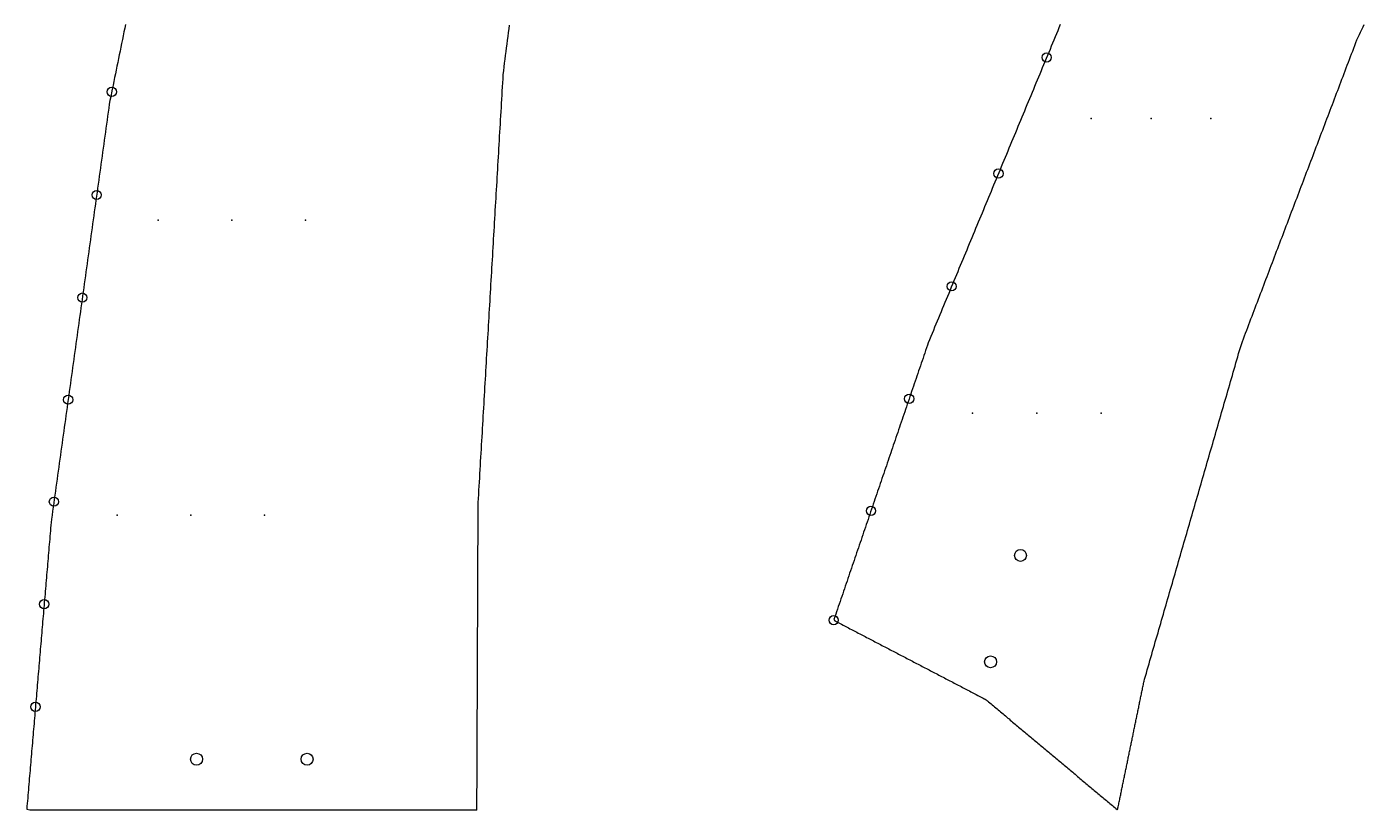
# Model space of a CAD drawing. Extents: x 2 to 431, y 2 to 326.
# Drawn here: x 1.7 to 74.3, y 1.6 to 44.1 of the extents above; entities that cross this region are included whole.
import ezdxf

# ---------------------------------------------------------------- set-up
doc = ezdxf.new("R2010")
doc.units = 0
doc.layers.get('0').update_dxf_attribs({"linetype": 'CONTINUOUS'})
for name, color, linetype in [('DRILLING', 3, 'CONTINUOUS'), ('ENGRAVE', 4, 'CONTINUOUS'), ('RIB_INDICATION', 1, 'CONTINUOUS')]:
    doc.layers.add(name, color=color, linetype=linetype)

# ---------------------------------------------------------------- blocks, each defined once
blk = doc.blocks.new('*U144')
at = {"layer": 'ENGRAVE'}
blk.add_point((0, 0), dxfattribs=at)
blk = doc.blocks.new('*U145')
at = {"layer": 'ENGRAVE', "color": 0, "linetype": 'BYBLOCK'}
for p in [(0, 0), (4, 0), (8, 0)]:
    blk.add_blockref('*U144', p, dxfattribs=at)
blk = doc.blocks.new('*U146')
at = {"layer": 'ENGRAVE'}
blk.add_point((0, 0), dxfattribs=at)
blk = doc.blocks.new('*U147')
at = {"layer": 'ENGRAVE', "color": 0, "linetype": 'BYBLOCK'}
for p in [(0, 0), (4, 0), (8, 0)]:
    blk.add_blockref('*U146', p, dxfattribs=at)
blk = doc.blocks.new('*U152')
at = {"layer": 'ENGRAVE'}
blk.add_point((0, 0), dxfattribs=at)
blk = doc.blocks.new('*U153')
at = {"layer": 'ENGRAVE', "color": 0, "linetype": 'BYBLOCK'}
for p in [(0, 0), (3.5, 0), (7, 0)]:
    blk.add_blockref('*U152', p, dxfattribs=at)
blk = doc.blocks.new('*U154')
at = {"layer": 'ENGRAVE'}
blk.add_point((0, 0), dxfattribs=at)
blk = doc.blocks.new('*U155')
at = {"layer": 'ENGRAVE', "color": 0, "linetype": 'BYBLOCK'}
for p in [(0, 0), (3.25, 0), (6.5, 0)]:
    blk.add_blockref('*U154', p, dxfattribs=at)

msp = doc.modelspace()

# ---------------------------------------------------------------- linework, layer by layer
for points in [[(7.083, 44.26, 0), (7.041, 44.054, 0), (6.999, 43.847, 0), (6.957, 43.641, 0), (6.914, 43.434, 0), (6.872, 43.228, 0), (6.83, 43.021, 0), (6.788, 42.815, 0), (6.746, 42.608, 0), (6.704, 42.402, 0), (6.662, 42.195, 0), (6.62, 41.989, 0), (6.577, 41.782, 0), (6.535, 41.576, 0), (6.493, 41.369, 0), (6.451, 41.163, 0), (6.409, 40.956, 0), (6.367, 40.75, 0), (6.325, 40.543, 0), (6.283, 40.337, 0), (6.24, 40.13, 0), (6.2, 39.923, 0), (6.169, 39.706, 0), (6.139, 39.49, 0), (6.109, 39.273, 0), (6.079, 39.057, 0), (6.049, 38.84, 0), (6.019, 38.624, 0), (5.989, 38.408, 0), (5.959, 38.191, 0), (5.928, 37.975, 0), (5.898, 37.758, 0), (5.868, 37.542, 0), (5.838, 37.326, 0), (5.808, 37.109, 0), (5.778, 36.893, 0), (5.748, 36.676, 0), (5.718, 36.46, 0), (5.687, 36.244, 0), (5.657, 36.027, 0), (5.627, 35.811, 0), (5.597, 35.594, 0), (5.567, 35.378, 0), (5.537, 35.161, 0), (5.507, 34.945, 0), (5.476, 34.729, 0), (5.446, 34.512, 0), (5.416, 34.296, 0), (5.386, 34.079, 0), (5.356, 33.863, 0), (5.326, 33.647, 0), (5.296, 33.43, 0), (5.266, 33.214, 0), (5.235, 32.997, 0), (5.205, 32.781, 0), (5.175, 32.565, 0), (5.145, 32.348, 0), (5.115, 32.132, 0), (5.085, 31.915, 0), (5.055, 31.699, 0), (5.025, 31.482, 0), (4.994, 31.266, 0), (4.964, 31.05, 0), (4.934, 30.833, 0), (4.904, 30.617, 0), (4.874, 30.4, 0), (4.844, 30.184, 0), (4.814, 29.968, 0), (4.784, 29.751, 0), (4.753, 29.535, 0), (4.723, 29.318, 0), (4.693, 29.102, 0), (4.663, 28.885, 0), (4.633, 28.669, 0), (4.603, 28.453, 0), (4.573, 28.236, 0), (4.543, 28.02, 0), (4.512, 27.803, 0), (4.482, 27.587, 0), (4.452, 27.37, 0), (4.422, 27.154, 0), (4.392, 26.938, 0), (4.362, 26.721, 0), (4.332, 26.505, 0), (4.301, 26.288, 0), (4.271, 26.072, 0), (4.241, 25.856, 0), (4.211, 25.639, 0), (4.181, 25.423, 0), (4.151, 25.206, 0), (4.121, 24.99, 0), (4.091, 24.773, 0), (4.06, 24.557, 0), (4.03, 24.341, 0), (4, 24.124, 0), (3.97, 23.908, 0), (3.94, 23.691, 0), (3.91, 23.475, 0), (3.88, 23.259, 0), (3.85, 23.042, 0), (3.819, 22.826, 0), (3.789, 22.609, 0), (3.759, 22.393, 0), (3.729, 22.177, 0), (3.699, 21.96, 0), (3.669, 21.744, 0), (3.639, 21.527, 0), (3.609, 21.311, 0), (3.578, 21.094, 0), (3.548, 20.878, 0), (3.518, 20.662, 0), (3.488, 20.445, 0), (3.458, 20.229, 0), (3.428, 20.012, 0), (3.398, 19.796, 0), (3.368, 19.579, 0), (3.337, 19.363, 0), (3.307, 19.147, 0), (3.277, 18.93, 0), (3.247, 18.714, 0), (3.217, 18.497, 0), (3.187, 18.281, 0), (3.157, 18.065, 0), (3.126, 17.848, 0), (3.096, 17.632, 0), (3.066, 17.415, 0), (3.043, 17.226, 0), (3.03, 17.076, 0), (3.018, 16.927, 0), (3.005, 16.777, 0), (2.992, 16.628, 0), (2.98, 16.478, 0), (2.967, 16.329, 0), (2.954, 16.179, 0), (2.941, 16.03, 0), (2.929, 15.88, 0), (2.916, 15.731, 0), (2.903, 15.581, 0), (2.891, 15.432, 0), (2.878, 15.282, 0), (2.865, 15.133, 0), (2.853, 14.983, 0), (2.84, 14.834, 0), (2.827, 14.684, 0), (2.814, 14.535, 0), (2.802, 14.385, 0), (2.789, 14.236, 0), (2.776, 14.086, 0), (2.764, 13.937, 0), (2.751, 13.787, 0), (2.738, 13.637, 0), (2.726, 13.488, 0), (2.713, 13.338, 0), (2.7, 13.189, 0), (2.687, 13.04, 0), (2.675, 12.89, 0), (2.662, 12.741, 0), (2.649, 12.591, 0), (2.637, 12.441, 0), (2.624, 12.292, 0), (2.611, 12.143, 0), (2.599, 11.993, 0), (2.586, 11.844, 0), (2.573, 11.694, 0), (2.56, 11.544, 0), (2.548, 11.395, 0), (2.535, 11.245, 0), (2.522, 11.096, 0), (2.51, 10.947, 0), (2.497, 10.797, 0), (2.484, 10.647, 0), (2.472, 10.498, 0), (2.459, 10.348, 0), (2.446, 10.199, 0), (2.433, 10.049, 0), (2.421, 9.9, 0), (2.408, 9.75, 0), (2.395, 9.601, 0), (2.383, 9.451, 0), (2.37, 9.302, 0), (2.357, 9.152, 0), (2.345, 9.003, 0), (2.332, 8.853, 0), (2.319, 8.704, 0), (2.306, 8.554, 0), (2.294, 8.405, 0), (2.281, 8.255, 0), (2.268, 8.106, 0), (2.256, 7.956, 0), (2.243, 7.807, 0), (2.23, 7.657, 0), (2.218, 7.508, 0), (2.205, 7.358, 0), (2.192, 7.209, 0), (2.179, 7.059, 0), (2.167, 6.91, 0), (2.154, 6.76, 0), (2.141, 6.611, 0), (2.129, 6.461, 0), (2.116, 6.312, 0), (2.103, 6.162, 0), (2.091, 6.013, 0), (2.078, 5.863, 0), (2.065, 5.714, 0), (2.052, 5.564, 0), (2.04, 5.415, 0), (2.027, 5.265, 0), (2.014, 5.116, 0), (2.002, 4.966, 0), (1.989, 4.817, 0), (1.976, 4.667, 0), (1.964, 4.518, 0), (1.951, 4.368, 0), (1.938, 4.219, 0), (1.925, 4.069, 0), (1.913, 3.92, 0), (1.9, 3.77, 0), (1.887, 3.621, 0), (1.875, 3.471, 0), (1.862, 3.322, 0), (1.849, 3.172, 0), (1.837, 3.023, 0), (1.824, 2.873, 0), (1.811, 2.724, 0), (1.798, 2.574, 0), (1.786, 2.425, 0), (1.773, 2.275, 0), (1.76, 2.126, 0), (1.748, 1.976, 0), (1.735, 1.827, 0), (1.722, 1.677, 0), (1.882, 1.632, 0), (2.115, 1.632, 0), (2.349, 1.632, 0), (2.582, 1.632, 0), (2.815, 1.632, 0), (3.049, 1.632, 0), (3.282, 1.632, 0), (3.515, 1.632, 0), (3.749, 1.632, 0), (3.982, 1.632, 0), (4.216, 1.632, 0), (4.449, 1.632, 0), (4.682, 1.632, 0), (4.916, 1.632, 0), (5.149, 1.632, 0), (5.383, 1.632, 0), (5.616, 1.632, 0), (5.849, 1.632, 0), (6.083, 1.632, 0), (6.316, 1.632, 0), (6.55, 1.632, 0), (6.783, 1.632, 0), (7.016, 1.632, 0), (7.25, 1.632, 0), (7.483, 1.632, 0), (7.716, 1.632, 0), (7.95, 1.632, 0), (8.183, 1.632, 0), (8.417, 1.632, 0), (8.65, 1.632, 0), (8.883, 1.632, 0), (9.117, 1.632, 0), (9.35, 1.632, 0), (9.584, 1.632, 0), (9.817, 1.632, 0), (10.05, 1.632, 0), (10.284, 1.632, 0), (10.517, 1.632, 0), (10.751, 1.632, 0), (10.984, 1.632, 0), (11.217, 1.632, 0), (11.451, 1.632, 0), (11.684, 1.632, 0), (11.917, 1.632, 0), (12.151, 1.632, 0), (12.384, 1.632, 0), (12.618, 1.632, 0), (12.851, 1.632, 0), (13.084, 1.632, 0), (13.318, 1.632, 0), (13.551, 1.632, 0), (13.784, 1.632, 0), (14.018, 1.632, 0), (14.251, 1.632, 0), (14.485, 1.632, 0), (14.718, 1.632, 0), (14.951, 1.632, 0), (15.185, 1.632, 0), (15.418, 1.632, 0), (15.652, 1.632, 0), (15.885, 1.632, 0), (16.118, 1.632, 0), (16.352, 1.632, 0), (16.585, 1.632, 0), (16.819, 1.632, 0), (17.052, 1.632, 0), (17.285, 1.632, 0), (17.519, 1.632, 0), (17.752, 1.632, 0), (17.985, 1.632, 0), (18.219, 1.632, 0), (18.452, 1.632, 0), (18.686, 1.632, 0), (18.919, 1.632, 0), (19.152, 1.632, 0), (19.386, 1.632, 0), (19.619, 1.632, 0), (19.853, 1.632, 0), (20.086, 1.632, 0), (20.319, 1.632, 0), (20.553, 1.632, 0), (20.786, 1.632, 0), (21.02, 1.632, 0), (21.253, 1.632, 0), (21.486, 1.632, 0), (21.72, 1.632, 0), (21.953, 1.632, 0), (22.186, 1.632, 0), (22.42, 1.632, 0), (22.653, 1.632, 0), (22.887, 1.632, 0), (23.12, 1.632, 0), (23.353, 1.632, 0), (23.587, 1.632, 0), (23.82, 1.632, 0), (24.053, 1.632, 0), (24.287, 1.632, 0), (24.52, 1.632, 0), (24.754, 1.632, 0), (24.987, 1.632, 0), (25.22, 1.632, 0), (25.454, 1.632, 0), (25.687, 1.632, 0), (25.921, 1.632, 0), (26.154, 1.632, 0)], [(26.154, 1.612, 0), (26.155, 1.771, 0), (26.155, 1.93, 0), (26.156, 2.088, 0), (26.157, 2.247, 0), (26.157, 2.406, 0), (26.158, 2.565, 0), (26.158, 2.724, 0), (26.159, 2.883, 0), (26.16, 3.041, 0), (26.16, 3.2, 0), (26.161, 3.359, 0), (26.162, 3.518, 0), (26.162, 3.677, 0), (26.163, 3.836, 0), (26.164, 3.994, 0), (26.164, 4.153, 0), (26.165, 4.312, 0), (26.166, 4.471, 0), (26.166, 4.63, 0), (26.167, 4.788, 0), (26.168, 4.947, 0), (26.168, 5.106, 0), (26.169, 5.265, 0), (26.169, 5.424, 0), (26.17, 5.583, 0), (26.171, 5.741, 0), (26.171, 5.9, 0), (26.172, 6.059, 0), (26.173, 6.218, 0), (26.173, 6.377, 0), (26.174, 6.536, 0), (26.175, 6.694, 0), (26.175, 6.853, 0), (26.176, 7.012, 0), (26.177, 7.171, 0), (26.177, 7.33, 0), (26.178, 7.489, 0), (26.178, 7.647, 0), (26.179, 7.806, 0), (26.18, 7.965, 0), (26.18, 8.124, 0), (26.181, 8.283, 0), (26.182, 8.442, 0), (26.182, 8.6, 0), (26.183, 8.759, 0), (26.184, 8.918, 0), (26.184, 9.077, 0), (26.185, 9.236, 0), (26.186, 9.395, 0), (26.186, 9.553, 0), (26.187, 9.712, 0), (26.188, 9.871, 0), (26.188, 10.03, 0), (26.189, 10.189, 0), (26.189, 10.348, 0), (26.19, 10.506, 0), (26.191, 10.665, 0), (26.191, 10.824, 0), (26.192, 10.983, 0), (26.193, 11.142, 0), (26.193, 11.3, 0), (26.194, 11.459, 0), (26.195, 11.618, 0), (26.195, 11.777, 0), (26.196, 11.936, 0), (26.197, 12.095, 0), (26.197, 12.254, 0), (26.198, 12.412, 0), (26.198, 12.571, 0), (26.199, 12.73, 0), (26.2, 12.889, 0), (26.2, 13.048, 0), (26.201, 13.207, 0), (26.202, 13.365, 0), (26.202, 13.524, 0), (26.203, 13.683, 0), (26.204, 13.842, 0), (26.204, 14.001, 0), (26.205, 14.159, 0), (26.206, 14.318, 0), (26.206, 14.477, 0), (26.207, 14.636, 0), (26.207, 14.795, 0), (26.208, 14.954, 0), (26.209, 15.113, 0), (26.209, 15.271, 0), (26.21, 15.43, 0), (26.211, 15.589, 0), (26.211, 15.748, 0), (26.212, 15.907, 0), (26.213, 16.065, 0), (26.213, 16.224, 0), (26.214, 16.383, 0), (26.215, 16.542, 0), (26.215, 16.701, 0), (26.216, 16.86, 0), (26.217, 17.018, 0), (26.217, 17.177, 0), (26.218, 17.336, 0), (26.218, 17.495, 0), (26.219, 17.654, 0), (26.22, 17.813, 0), (26.221, 17.971, 0), (26.221, 18.13, 0), (26.226, 18.308, 0), (26.239, 18.532, 0), (26.252, 18.755, 0), (26.265, 18.978, 0), (26.278, 19.202, 0), (26.291, 19.425, 0), (26.304, 19.648, 0), (26.317, 19.872, 0), (26.33, 20.095, 0), (26.343, 20.318, 0), (26.356, 20.542, 0), (26.369, 20.765, 0), (26.382, 20.988, 0), (26.395, 21.212, 0), (26.408, 21.435, 0), (26.422, 21.658, 0), (26.434, 21.882, 0), (26.448, 22.105, 0), (26.461, 22.328, 0), (26.474, 22.552, 0), (26.487, 22.775, 0), (26.5, 22.998, 0), (26.513, 23.222, 0), (26.526, 23.445, 0), (26.539, 23.668, 0), (26.552, 23.892, 0), (26.565, 24.115, 0), (26.578, 24.338, 0), (26.591, 24.562, 0), (26.604, 24.785, 0), (26.617, 25.008, 0), (26.631, 25.232, 0), (26.644, 25.455, 0), (26.657, 25.678, 0), (26.67, 25.902, 0), (26.683, 26.125, 0), (26.696, 26.348, 0), (26.709, 26.572, 0), (26.722, 26.795, 0), (26.735, 27.018, 0), (26.748, 27.242, 0), (26.761, 27.465, 0), (26.774, 27.688, 0), (26.787, 27.912, 0), (26.8, 28.135, 0), (26.813, 28.358, 0), (26.826, 28.582, 0), (26.84, 28.805, 0), (26.853, 29.028, 0), (26.866, 29.252, 0), (26.879, 29.475, 0), (26.892, 29.698, 0), (26.905, 29.922, 0), (26.918, 30.145, 0), (26.931, 30.368, 0), (26.944, 30.591, 0), (26.957, 30.815, 0), (26.97, 31.038, 0), (26.983, 31.262, 0), (26.996, 31.485, 0), (27.009, 31.708, 0), (27.023, 31.931, 0), (27.036, 32.155, 0), (27.049, 32.378, 0), (27.062, 32.602, 0), (27.075, 32.825, 0), (27.088, 33.048, 0), (27.101, 33.272, 0), (27.114, 33.495, 0), (27.127, 33.718, 0), (27.14, 33.941, 0), (27.153, 34.165, 0), (27.166, 34.388, 0), (27.179, 34.611, 0), (27.192, 34.835, 0), (27.205, 35.058, 0), (27.218, 35.281, 0), (27.232, 35.505, 0), (27.245, 35.728, 0), (27.258, 35.951, 0), (27.271, 36.175, 0), (27.284, 36.398, 0), (27.297, 36.621, 0), (27.31, 36.845, 0), (27.323, 37.068, 0), (27.336, 37.291, 0), (27.349, 37.515, 0), (27.362, 37.738, 0), (27.375, 37.961, 0), (27.388, 38.185, 0), (27.401, 38.408, 0), (27.415, 38.631, 0), (27.427, 38.855, 0), (27.441, 39.078, 0), (27.454, 39.301, 0), (27.467, 39.525, 0), (27.48, 39.748, 0), (27.493, 39.971, 0), (27.506, 40.195, 0), (27.519, 40.418, 0), (27.532, 40.641, 0), (27.545, 40.865, 0), (27.558, 41.088, 0), (27.571, 41.311, 0), (27.584, 41.535, 0), (27.606, 41.748, 0), (27.632, 41.954, 0), (27.659, 42.161, 0), (27.686, 42.367, 0), (27.713, 42.574, 0), (27.739, 42.78, 0), (27.766, 42.986, 0), (27.793, 43.193, 0), (27.82, 43.399, 0), (27.847, 43.606, 0), (27.873, 43.812, 0), (27.9, 44.019, 0), (27.927, 44.225, 0)], [(57.814, 44.246, 0), (57.744, 44.078, 0), (57.675, 43.911, 0), (57.605, 43.743, 0), (57.536, 43.576, 0), (57.466, 43.408, 0), (57.397, 43.24, 0), (57.327, 43.073, 0), (57.257, 42.905, 0), (57.188, 42.737, 0), (57.118, 42.57, 0), (57.049, 42.402, 0), (56.979, 42.235, 0), (56.909, 42.067, 0), (56.84, 41.899, 0), (56.77, 41.732, 0), (56.701, 41.564, 0), (56.631, 41.397, 0), (56.562, 41.229, 0), (56.492, 41.061, 0), (56.422, 40.894, 0), (56.353, 40.726, 0), (56.283, 40.559, 0), (56.214, 40.391, 0), (56.144, 40.223, 0), (56.075, 40.056, 0), (56.005, 39.888, 0), (55.935, 39.72, 0), (55.866, 39.553, 0), (55.796, 39.385, 0), (55.727, 39.218, 0), (55.657, 39.05, 0), (55.587, 38.882, 0), (55.518, 38.715, 0), (55.448, 38.547, 0), (55.379, 38.379, 0), (55.309, 38.212, 0), (55.24, 38.044, 0), (55.17, 37.877, 0), (55.1, 37.709, 0), (55.031, 37.541, 0), (54.961, 37.374, 0), (54.892, 37.206, 0), (54.822, 37.038, 0), (54.752, 36.871, 0), (54.683, 36.703, 0), (54.613, 36.536, 0), (54.544, 36.368, 0), (54.474, 36.2, 0), (54.405, 36.033, 0), (54.335, 35.865, 0), (54.266, 35.698, 0), (54.196, 35.53, 0), (54.126, 35.362, 0), (54.057, 35.195, 0), (53.987, 35.027, 0), (53.918, 34.859, 0), (53.848, 34.692, 0), (53.778, 34.524, 0), (53.709, 34.357, 0), (53.639, 34.189, 0), (53.57, 34.021, 0), (53.5, 33.854, 0), (53.431, 33.686, 0), (53.361, 33.519, 0), (53.291, 33.351, 0), (53.222, 33.183, 0), (53.152, 33.016, 0), (53.083, 32.848, 0), (53.013, 32.681, 0), (52.944, 32.513, 0), (52.874, 32.345, 0), (52.804, 32.178, 0), (52.735, 32.01, 0), (52.665, 31.842, 0), (52.596, 31.675, 0), (52.526, 31.507, 0), (52.456, 31.34, 0), (52.387, 31.172, 0), (52.317, 31.004, 0), (52.248, 30.837, 0), (52.178, 30.669, 0), (52.109, 30.501, 0), (52.039, 30.334, 0), (51.969, 30.166, 0), (51.9, 29.999, 0), (51.83, 29.831, 0), (51.761, 29.663, 0), (51.691, 29.496, 0), (51.621, 29.328, 0), (51.552, 29.16, 0), (51.482, 28.993, 0), (51.413, 28.825, 0), (51.343, 28.658, 0), (51.274, 28.49, 0), (51.204, 28.322, 0), (51.135, 28.155, 0), (51.065, 27.987, 0), (50.995, 27.82, 0), (50.926, 27.652, 0), (50.856, 27.484, 0), (50.787, 27.317, 0), (50.717, 27.149, 0), (50.648, 26.983, 0), (50.601, 26.843, 0), (50.553, 26.704, 0), (50.506, 26.566, 0), (50.459, 26.426, 0), (50.411, 26.287, 0), (50.364, 26.148, 0), (50.317, 26.009, 0), (50.269, 25.87, 0), (50.222, 25.731, 0), (50.174, 25.592, 0), (50.127, 25.453, 0), (50.08, 25.314, 0), (50.032, 25.175, 0), (49.985, 25.036, 0), (49.938, 24.897, 0), (49.89, 24.758, 0), (49.843, 24.619, 0), (49.795, 24.48, 0), (49.748, 24.341, 0), (49.701, 24.202, 0), (49.653, 24.063, 0), (49.606, 23.924, 0), (49.559, 23.785, 0), (49.511, 23.646, 0), (49.464, 23.507, 0), (49.416, 23.368, 0), (49.369, 23.229, 0), (49.322, 23.09, 0), (49.274, 22.951, 0), (49.227, 22.811, 0), (49.179, 22.672, 0), (49.132, 22.534, 0), (49.085, 22.394, 0), (49.037, 22.255, 0), (48.99, 22.116, 0), (48.943, 21.977, 0), (48.895, 21.838, 0), (48.848, 21.699, 0), (48.8, 21.56, 0), (48.753, 21.421, 0), (48.706, 21.282, 0), (48.658, 21.143, 0), (48.611, 21.004, 0), (48.563, 20.865, 0), (48.516, 20.726, 0), (48.469, 20.587, 0), (48.421, 20.448, 0), (48.374, 20.309, 0), (48.327, 20.17, 0), (48.279, 20.031, 0), (48.232, 19.892, 0), (48.184, 19.753, 0), (48.137, 19.614, 0), (48.09, 19.475, 0), (48.042, 19.336, 0), (47.995, 19.197, 0), (47.947, 19.058, 0), (47.9, 18.919, 0), (47.853, 18.78, 0), (47.805, 18.64, 0), (47.758, 18.502, 0), (47.711, 18.362, 0), (47.663, 18.223, 0), (47.616, 18.084, 0), (47.568, 17.945, 0), (47.521, 17.806, 0), (47.474, 17.667, 0), (47.426, 17.528, 0), (47.379, 17.389, 0), (47.331, 17.25, 0), (47.284, 17.111, 0), (47.237, 16.972, 0), (47.189, 16.833, 0), (47.142, 16.694, 0), (47.095, 16.555, 0), (47.047, 16.416, 0), (47, 16.277, 0), (46.953, 16.138, 0), (46.905, 15.999, 0), (46.858, 15.86, 0), (46.81, 15.721, 0), (46.763, 15.582, 0), (46.715, 15.443, 0), (46.668, 15.304, 0), (46.621, 15.165, 0), (46.573, 15.026, 0), (46.526, 14.887, 0), (46.479, 14.748, 0), (46.431, 14.608, 0), (46.384, 14.47, 0), (46.337, 14.331, 0), (46.289, 14.191, 0), (46.242, 14.052, 0), (46.194, 13.913, 0), (46.147, 13.774, 0), (46.1, 13.635, 0), (46.052, 13.496, 0), (46.005, 13.357, 0), (45.957, 13.218, 0), (45.91, 13.079, 0), (45.863, 12.94, 0), (45.815, 12.801, 0), (45.768, 12.662, 0), (45.721, 12.523, 0), (45.673, 12.384, 0), (45.626, 12.245, 0), (45.578, 12.106, 0), (45.531, 11.967, 0), (45.57, 11.898, 0), (45.646, 11.859, 0), (45.721, 11.82, 0), (45.796, 11.78, 0), (45.872, 11.741, 0), (45.947, 11.702, 0), (46.023, 11.662, 0), (46.098, 11.623, 0), (46.173, 11.584, 0), (46.249, 11.544, 0), (46.324, 11.505, 0), (46.399, 11.466, 0), (46.475, 11.426, 0), (46.55, 11.387, 0), (46.626, 11.348, 0), (46.701, 11.308, 0), (46.776, 11.269, 0), (46.852, 11.23, 0), (46.927, 11.19, 0), (47.002, 11.151, 0), (47.078, 11.112, 0), (47.153, 11.072, 0), (47.228, 11.033, 0), (47.304, 10.994, 0), (47.379, 10.954, 0), (47.455, 10.915, 0), (47.53, 10.876, 0), (47.605, 10.836, 0), (47.681, 10.797, 0), (47.756, 10.758, 0), (47.831, 10.718, 0), (47.907, 10.679, 0), (47.982, 10.64, 0), (48.058, 10.601, 0), (48.133, 10.561, 0), (48.208, 10.522, 0), (48.284, 10.482, 0), (48.359, 10.443, 0), (48.434, 10.404, 0), (48.51, 10.364, 0), (48.585, 10.325, 0), (48.661, 10.286, 0), (48.736, 10.246, 0), (48.811, 10.207, 0), (48.887, 10.168, 0), (48.962, 10.129, 0), (49.038, 10.089, 0), (49.113, 10.05, 0), (49.188, 10.011, 0), (49.264, 9.971, 0), (49.339, 9.932, 0), (49.414, 9.893, 0), (49.49, 9.853, 0), (49.565, 9.814, 0), (49.641, 9.775, 0), (49.716, 9.735, 0), (49.791, 9.696, 0), (49.867, 9.657, 0), (49.942, 9.617, 0), (50.017, 9.578, 0), (50.093, 9.539, 0), (50.168, 9.499, 0), (50.243, 9.46, 0), (50.319, 9.421, 0), (50.394, 9.381, 0), (50.47, 9.342, 0), (50.545, 9.303, 0), (50.62, 9.263, 0), (50.696, 9.224, 0), (50.771, 9.185, 0), (50.846, 9.145, 0), (50.922, 9.106, 0), (50.997, 9.067, 0), (51.073, 9.027, 0), (51.148, 8.988, 0), (51.223, 8.949, 0), (51.299, 8.909, 0), (51.374, 8.87, 0), (51.45, 8.831, 0), (51.525, 8.791, 0), (51.6, 8.752, 0), (51.676, 8.713, 0), (51.751, 8.673, 0), (51.826, 8.634, 0), (51.902, 8.595, 0), (51.977, 8.555, 0), (52.053, 8.516, 0), (52.128, 8.477, 0), (52.203, 8.438, 0), (52.279, 8.398, 0), (52.354, 8.359, 0), (52.429, 8.32, 0), (52.505, 8.28, 0), (52.58, 8.241, 0), (52.656, 8.202, 0), (52.731, 8.162, 0), (52.806, 8.123, 0), (52.882, 8.084, 0), (52.957, 8.044, 0), (53.032, 8.005, 0), (53.108, 7.966, 0), (53.183, 7.926, 0), (53.258, 7.887, 0), (53.334, 7.848, 0), (53.409, 7.808, 0), (53.485, 7.769, 0), (53.56, 7.73, 0), (53.635, 7.69, 0), (53.686, 7.664, 0), (53.694, 7.66, 0), (53.702, 7.655, 0), (53.71, 7.651, 0), (53.718, 7.646, 0), (53.726, 7.642, 0), (53.734, 7.637, 0), (53.742, 7.632, 0), (53.75, 7.627, 0), (53.758, 7.622, 0), (53.765, 7.617, 0), (53.773, 7.612, 0), (53.781, 7.607, 0), (53.788, 7.602, 0), (53.796, 7.597, 0), (53.803, 7.591, 0), (53.811, 7.586, 0), (53.818, 7.58, 0), (53.826, 7.575, 0), (53.833, 7.569, 0), (53.84, 7.563, 0), (53.848, 7.558, 0), (53.855, 7.552, 0), (53.862, 7.546, 0), (53.926, 7.492, 0), (53.992, 7.437, 0), (54.057, 7.383, 0), (54.122, 7.328, 0), (54.187, 7.274, 0), (54.252, 7.219, 0), (54.317, 7.164, 0), (54.383, 7.11, 0), (54.448, 7.055, 0), (54.513, 7.001, 0), (54.578, 6.946, 0), (54.643, 6.891, 0), (54.709, 6.837, 0), (54.774, 6.782, 0), (54.839, 6.728, 0), (54.904, 6.673, 0), (54.969, 6.618, 0), (55.034, 6.564, 0), (55.1, 6.509, 0), (55.165, 6.455, 0), (55.23, 6.4, 0), (55.295, 6.346, 0), (55.36, 6.291, 0), (55.425, 6.236, 0), (55.491, 6.182, 0), (55.556, 6.127, 0), (55.621, 6.073, 0), (55.686, 6.018, 0), (55.751, 5.963, 0), (55.816, 5.909, 0), (55.882, 5.854, 0), (55.947, 5.8, 0), (56.012, 5.745, 0), (56.077, 5.69, 0), (56.142, 5.636, 0), (56.208, 5.581, 0), (56.273, 5.527, 0), (56.338, 5.472, 0), (56.403, 5.418, 0), (56.468, 5.363, 0), (56.533, 5.308, 0), (56.599, 5.254, 0), (56.664, 5.199, 0), (56.729, 5.145, 0), (56.794, 5.09, 0), (56.859, 5.035, 0), (56.925, 4.981, 0), (56.99, 4.926, 0), (57.055, 4.872, 0), (57.12, 4.817, 0), (57.185, 4.762, 0), (57.25, 4.708, 0), (57.316, 4.653, 0), (57.381, 4.599, 0), (57.446, 4.544, 0), (57.511, 4.49, 0), (57.576, 4.435, 0), (57.642, 4.38, 0), (57.707, 4.326, 0), (57.772, 4.271, 0), (57.837, 4.217, 0), (57.902, 4.162, 0), (57.967, 4.107, 0), (58.033, 4.053, 0), (58.098, 3.998, 0), (58.163, 3.944, 0), (58.228, 3.889, 0), (58.293, 3.834, 0), (58.358, 3.78, 0), (58.424, 3.725, 0), (58.489, 3.671, 0), (58.554, 3.616, 0), (58.619, 3.562, 0), (58.684, 3.507, 0), (58.749, 3.452, 0), (58.815, 3.398, 0), (58.88, 3.343, 0), (58.945, 3.289, 0), (59.01, 3.234, 0), (59.075, 3.179, 0), (59.141, 3.125, 0), (59.206, 3.07, 0), (59.271, 3.016, 0), (59.336, 2.961, 0), (59.401, 2.907, 0), (59.467, 2.852, 0), (59.532, 2.797, 0), (59.597, 2.743, 0), (59.662, 2.688, 0), (59.727, 2.634, 0), (59.792, 2.579, 0), (59.858, 2.524, 0), (59.923, 2.47, 0), (59.988, 2.415, 0), (60.053, 2.361, 0), (60.118, 2.306, 0), (60.183, 2.251, 0), (60.249, 2.197, 0), (60.314, 2.142, 0), (60.379, 2.088, 0), (60.444, 2.033, 0), (60.509, 1.979, 0), (60.575, 1.924, 0), (60.64, 1.869, 0), (60.705, 1.815, 0), (60.77, 1.76, 0), (60.835, 1.706, 0), (60.9, 1.651, 0), (60.932, 1.675, 0), (60.945, 1.74, 0), (60.958, 1.805, 0), (60.972, 1.87, 0), (60.985, 1.935, 0), (60.998, 2, 0), (61.012, 2.065, 0), (61.025, 2.13, 0), (61.039, 2.195, 0), (61.052, 2.259, 0), (61.066, 2.324, 0), (61.079, 2.389, 0), (61.092, 2.454, 0), (61.106, 2.519, 0), (61.119, 2.584, 0), (61.132, 2.649, 0), (61.146, 2.714, 0), (61.159, 2.779, 0), (61.173, 2.844, 0), (61.186, 2.909, 0), (61.199, 2.974, 0), (61.213, 3.039, 0), (61.226, 3.104, 0), (61.24, 3.169, 0), (61.253, 3.234, 0), (61.266, 3.299, 0), (61.28, 3.364, 0), (61.293, 3.429, 0), (61.306, 3.494, 0), (61.32, 3.559, 0), (61.333, 3.624, 0), (61.347, 3.689, 0), (61.36, 3.753, 0), (61.373, 3.818, 0), (61.387, 3.883, 0), (61.4, 3.948, 0), (61.414, 4.013, 0), (61.427, 4.078, 0), (61.44, 4.143, 0), (61.454, 4.208, 0), (61.467, 4.273, 0), (61.481, 4.338, 0), (61.494, 4.403, 0), (61.507, 4.468, 0), (61.521, 4.533, 0), (61.534, 4.598, 0), (61.548, 4.663, 0), (61.561, 4.728, 0), (61.574, 4.793, 0), (61.588, 4.858, 0), (61.601, 4.923, 0), (61.614, 4.988, 0), (61.628, 5.053, 0), (61.641, 5.118, 0), (61.655, 5.183, 0), (61.668, 5.248, 0), (61.681, 5.312, 0), (61.695, 5.377, 0), (61.708, 5.442, 0), (61.722, 5.507, 0), (61.735, 5.572, 0), (61.748, 5.637, 0), (61.762, 5.702, 0), (61.775, 5.767, 0), (61.789, 5.832, 0), (61.802, 5.897, 0), (61.815, 5.962, 0), (61.829, 6.027, 0), (61.842, 6.092, 0), (61.856, 6.157, 0), (61.869, 6.222, 0), (61.882, 6.287, 0), (61.896, 6.352, 0), (61.909, 6.417, 0), (61.922, 6.482, 0), (61.936, 6.547, 0), (61.949, 6.612, 0), (61.963, 6.677, 0), (61.976, 6.742, 0), (61.989, 6.806, 0), (62.003, 6.871, 0), (62.016, 6.936, 0), (62.03, 7.001, 0), (62.043, 7.066, 0), (62.056, 7.131, 0), (62.07, 7.196, 0), (62.083, 7.261, 0), (62.097, 7.326, 0), (62.11, 7.391, 0), (62.123, 7.456, 0), (62.137, 7.521, 0), (62.15, 7.586, 0), (62.164, 7.651, 0), (62.177, 7.716, 0), (62.19, 7.781, 0), (62.204, 7.846, 0), (62.217, 7.911, 0), (62.231, 7.976, 0), (62.244, 8.041, 0), (62.257, 8.106, 0), (62.271, 8.171, 0), (62.284, 8.236, 0), (62.297, 8.301, 0), (62.311, 8.365, 0), (62.324, 8.43, 0), (62.338, 8.495, 0), (62.351, 8.56, 0), (62.364, 8.625, 0), (62.389, 8.724, 0), (62.438, 8.892, 0), (62.487, 9.06, 0), (62.535, 9.229, 0), (62.584, 9.397, 0), (62.632, 9.565, 0), (62.681, 9.733, 0), (62.73, 9.902, 0), (62.778, 10.07, 0), (62.827, 10.238, 0), (62.876, 10.406, 0), (62.924, 10.575, 0), (62.973, 10.743, 0), (63.021, 10.911, 0), (63.07, 11.079, 0), (63.119, 11.248, 0), (63.167, 11.416, 0), (63.216, 11.584, 0), (63.265, 11.752, 0), (63.313, 11.921, 0), (63.362, 12.089, 0), (63.41, 12.257, 0), (63.459, 12.425, 0), (63.508, 12.594, 0), (63.556, 12.762, 0), (63.605, 12.93, 0), (63.654, 13.099, 0), (63.702, 13.267, 0), (63.751, 13.435, 0), (63.799, 13.603, 0), (63.848, 13.772, 0), (63.897, 13.94, 0), (63.945, 14.108, 0), (63.994, 14.276, 0), (64.043, 14.445, 0), (64.091, 14.613, 0), (64.14, 14.781, 0), (64.188, 14.949, 0), (64.237, 15.118, 0), (64.286, 15.286, 0), (64.334, 15.454, 0), (64.383, 15.623, 0), (64.431, 15.791, 0), (64.48, 15.959, 0), (64.529, 16.127, 0), (64.577, 16.296, 0), (64.626, 16.464, 0), (64.675, 16.632, 0), (64.723, 16.8, 0), (64.772, 16.968, 0), (64.82, 17.137, 0), (64.869, 17.305, 0), (64.918, 17.473, 0), (64.966, 17.642, 0), (65.015, 17.81, 0), (65.064, 17.978, 0), (65.112, 18.146, 0), (65.161, 18.315, 0), (65.21, 18.483, 0), (65.258, 18.651, 0), (65.307, 18.819, 0), (65.355, 18.988, 0), (65.404, 19.156, 0), (65.453, 19.324, 0), (65.501, 19.492, 0), (65.55, 19.661, 0), (65.599, 19.829, 0), (65.647, 19.997, 0), (65.696, 20.165, 0), (65.744, 20.334, 0), (65.793, 20.502, 0), (65.842, 20.67, 0), (65.89, 20.838, 0), (65.939, 21.007, 0), (65.987, 21.175, 0), (66.036, 21.343, 0), (66.085, 21.512, 0), (66.133, 21.68, 0), (66.182, 21.848, 0), (66.231, 22.016, 0), (66.279, 22.185, 0), (66.328, 22.353, 0), (66.376, 22.521, 0), (66.425, 22.689, 0), (66.474, 22.858, 0), (66.522, 23.026, 0), (66.571, 23.194, 0), (66.62, 23.362, 0), (66.668, 23.531, 0), (66.717, 23.699, 0), (66.766, 23.867, 0), (66.814, 24.035, 0), (66.863, 24.204, 0), (66.911, 24.372, 0), (66.96, 24.54, 0), (67.009, 24.708, 0), (67.057, 24.877, 0), (67.106, 25.045, 0), (67.154, 25.213, 0), (67.203, 25.381, 0), (67.252, 25.55, 0), (67.3, 25.718, 0), (67.349, 25.886, 0), (67.398, 26.055, 0), (67.446, 26.223, 0), (67.495, 26.391, 0), (67.543, 26.559, 0), (67.592, 26.728, 0), (67.641, 26.896, 0), (67.699, 27.049, 0), (67.757, 27.202, 0), (67.815, 27.355, 0), (67.873, 27.508, 0), (67.931, 27.661, 0), (67.989, 27.814, 0), (68.047, 27.967, 0), (68.106, 28.12, 0), (68.164, 28.273, 0), (68.222, 28.427, 0), (68.28, 28.579, 0), (68.338, 28.733, 0), (68.396, 28.886, 0), (68.454, 29.039, 0), (68.512, 29.192, 0), (68.57, 29.345, 0), (68.629, 29.498, 0), (68.687, 29.651, 0), (68.745, 29.804, 0), (68.803, 29.957, 0), (68.861, 30.11, 0), (68.919, 30.263, 0), (68.977, 30.416, 0), (69.035, 30.569, 0), (69.093, 30.722, 0), (69.151, 30.875, 0), (69.21, 31.028, 0), (69.268, 31.181, 0), (69.326, 31.334, 0), (69.384, 31.488, 0), (69.442, 31.641, 0), (69.5, 31.794, 0), (69.558, 31.947, 0), (69.616, 32.1, 0), (69.674, 32.253, 0), (69.733, 32.406, 0), (69.791, 32.559, 0), (69.849, 32.712, 0), (69.907, 32.865, 0), (69.965, 33.018, 0), (70.023, 33.171, 0), (70.081, 33.324, 0), (70.139, 33.477, 0), (70.198, 33.63, 0), (70.256, 33.783, 0), (70.314, 33.936, 0), (70.372, 34.09, 0), (70.43, 34.242, 0), (70.488, 34.396, 0), (70.546, 34.549, 0), (70.604, 34.702, 0), (70.662, 34.855, 0), (70.72, 35.008, 0), (70.778, 35.161, 0), (70.837, 35.314, 0), (70.895, 35.467, 0), (70.953, 35.62, 0), (71.011, 35.773, 0), (71.069, 35.926, 0), (71.127, 36.079, 0), (71.185, 36.232, 0), (71.243, 36.385, 0), (71.302, 36.538, 0), (71.36, 36.691, 0), (71.418, 36.844, 0), (71.476, 36.998, 0), (71.534, 37.151, 0), (71.592, 37.304, 0), (71.65, 37.457, 0), (71.708, 37.61, 0), (71.766, 37.763, 0), (71.825, 37.916, 0), (71.883, 38.069, 0), (71.941, 38.222, 0), (71.999, 38.375, 0), (72.057, 38.528, 0), (72.115, 38.681, 0), (72.173, 38.834, 0), (72.231, 38.987, 0), (72.289, 39.14, 0), (72.347, 39.293, 0), (72.406, 39.446, 0), (72.464, 39.599, 0), (72.522, 39.752, 0), (72.58, 39.906, 0), (72.638, 40.059, 0), (72.696, 40.212, 0), (72.754, 40.365, 0), (72.812, 40.518, 0), (72.871, 40.671, 0), (72.929, 40.824, 0), (72.987, 40.977, 0), (73.045, 41.13, 0), (73.103, 41.283, 0), (73.161, 41.436, 0), (73.219, 41.589, 0), (73.277, 41.742, 0), (73.335, 41.895, 0), (73.393, 42.048, 0), (73.452, 42.201, 0), (73.51, 42.354, 0), (73.568, 42.508, 0), (73.626, 42.66, 0), (73.684, 42.814, 0), (73.742, 42.967, 0), (73.8, 43.12, 0), (73.858, 43.273, 0), (73.916, 43.426, 0), (73.98, 43.569, 0), (74.046, 43.707, 0), (74.113, 43.845, 0), (74.179, 43.983, 0), (74.245, 44.122, 0), (74.312, 44.26, 0)]]:
    msp.add_polyline3d(points)
at = {"layer": 'DRILLING'}
for centre in [(55.656, 15.443), (54.032, 9.667), (10.936, 4.382), (16.936, 4.382)]:
    msp.add_circle(centre, 0.323, dxfattribs=at)
at = {"layer": 'RIB_INDICATION'}
for centre in [(57.075, 42.465), (6.336, 40.6), (54.459, 36.164), (5.514, 35.001), (51.918, 30.043), (4.739, 29.433), (3.968, 23.891), (49.612, 23.942), (3.197, 18.357), (47.54, 17.861), (2.667, 12.795), (45.517, 11.926), (2.193, 7.224)]:
    msp.add_circle(centre, 0.25, dxfattribs=at)

# ---------------------------------------------------------------- block references
at = {"layer": 'ENGRAVE'}
for name, p in [('*U155', (59.491, 39.158)), ('*U147', (8.858, 33.632)), ('*U153', (53.042, 23.158)), ('*U145', (6.63, 17.632))]:
    msp.add_blockref(name, p, dxfattribs=at)

doc.saveas('drawing.dxf')
